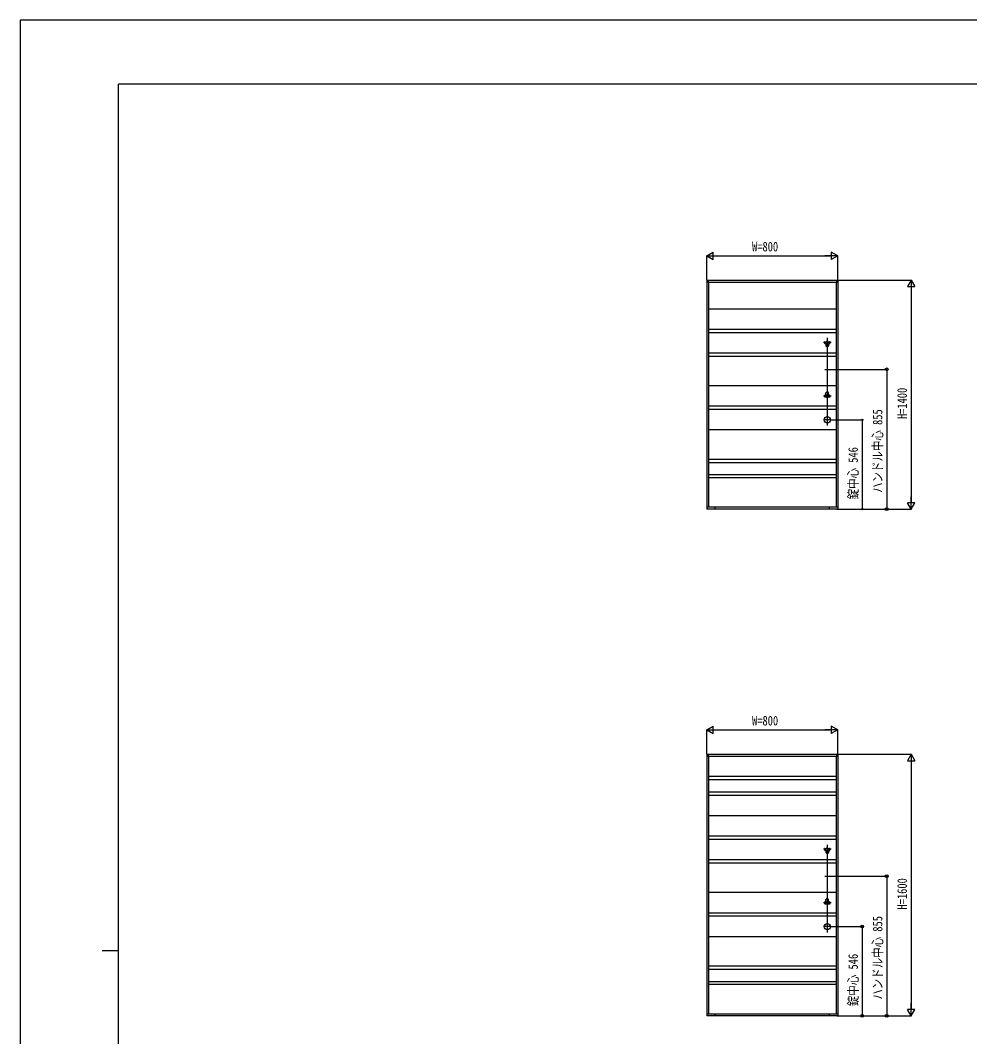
# Model space of a CAD drawing. Units: millimetres, scale not verified. Extents: x -8410 to 8410, y -5940 to 5940.
# Drawn here: x -8410 to -2602, y -277 to 5940 of the extents above; entities that cross this region are included whole.
import ezdxf
from ezdxf.enums import TextEntityAlignment as Align

# ---------------------------------------------------------------- set-up
doc = ezdxf.new("R2010")
doc.units = ezdxf.units.MM
doc.header["$LTSCALE"] = 30
for name, color, linetype in [('0-2_YKK_12', 2, 'Continuous'), ('0-3_YKK_A1', 4, 'Continuous'), ('0-4_YKK_D', 6, 'Continuous'), ('0-5_YKK_ZWAK', 7, 'Continuous')]:
    doc.layers.add(name, color=color, linetype=linetype)
doc.styles.add('ＭＳ ゴシック', font='')
doc.styles.get('ＭＳ ゴシック').set_extended_font_data('MS Gothic')

msp = doc.modelspace()

# ---------------------------------------------------------------- linework, layer by layer
at = {"layer": '0-2_YKK_12'}
for p, q in [((-3473.46, 3996.84), (-3473.46, 3460.53)), ((-3450.46, 3969), (-3495.7, 3969)), ((-3457.97, 3960), (-3488.86, 3960)), ((-3487.72, 3805), (-3459.2, 3805)), ((-3450.46, 3641), (-3495.7, 3641)), ((-3488.85, 3650), (-3460.33, 3650)), ((-3451.08, 3496), (-3496.32, 3496)), ((-3473.46, 896.84), (-3473.46, 360.53)), ((-3450.46, 869), (-3495.7, 869)), ((-3457.97, 860), (-3488.86, 860)), ((-3487.72, 705), (-3459.2, 705)), ((-3450.46, 541), (-3495.7, 541)), ((-3488.84, 550), (-3460.33, 550)), ((-3451.08, 396), (-3496.32, 396))]:
    msp.add_line(p, q, dxfattribs=at)
at = {"layer": '0-3_YKK_A1'}
for p, q in [((-4209.96, 4350), (-3409.96, 4350)), ((-4209.96, 4350), (-4209.96, 3795)), ((-4209.96, 4339), (-3409.96, 4339)), ((-4202.96, 4350), (-4202.96, 4339)), ((-4199.96, 4339), (-4199.96, 2961)), ((-3419.96, 4339), (-3419.96, 2961)), ((-3416.96, 4350), (-3416.96, 4339)), ((-3409.96, 4350), (-3409.96, 2950)), ((-3419.76, 4174), (-4199.96, 4174)), ((-3419.76, 4049), (-4199.96, 4049)), ((-3419.76, 4029), (-4199.96, 4029)), ((-3490.96, 3971), (-3490.96, 3967)), ((-3490.96, 3971), (-3490.96, 3967)), ((-3487.96, 3974), (-3477.71, 3974)), ((-3487.96, 3974), (-3477.71, 3974)), ((-3477.71, 3946), (-3478.46, 3946)), ((-3477.71, 3946), (-3478.46, 3946)), ((-3477.71, 3975.5), (-3477.71, 3974)), ((-3477.71, 3975.5), (-3477.71, 3974)), ((-3477.71, 3944.5), (-3477.71, 3946)), ((-3477.71, 3944.5), (-3477.71, 3946)), ((-3472.21, 3978.5), (-3474.71, 3978.5)), ((-3472.21, 3978.5), (-3474.71, 3978.5)), ((-3472.21, 3941.5), (-3474.71, 3941.5)), ((-3472.21, 3941.5), (-3474.71, 3941.5)), ((-3469.21, 3944.5), (-3469.21, 3946)), ((-3468.46, 3946), (-3469.21, 3946)), ((-3469.21, 3944.5), (-3469.21, 3946)), ((-3468.46, 3946), (-3469.21, 3946)), ((-3468.83, 3974), (-3458.58, 3974)), ((-3468.83, 3974), (-3458.58, 3974)), ((-3465.46, 3964), (-3465.46, 3949)), ((-3465.46, 3964), (-3458.96, 3964)), ((-3465.46, 3964), (-3465.46, 3949)), ((-3465.46, 3964), (-3458.96, 3964)), ((-3465.08, 3964), (-3458.58, 3964)), ((-3465.08, 3964), (-3458.58, 3964)), ((-3455.96, 3971), (-3455.96, 3967)), ((-3455.96, 3971), (-3455.96, 3967)), ((-3419.96, 3904), (-4199.96, 3904)), ((-3419.96, 3884), (-4199.96, 3884)), ((-4209.96, 3795), (-4209.96, 2950)), ((-3419.96, 3704), (-4199.96, 3704)), ((-3472.21, 3668.5), (-3474.71, 3668.5)), ((-3472.21, 3668.5), (-3474.71, 3668.5)), ((-3490.96, 3639), (-3490.96, 3643)), ((-3490.96, 3639), (-3490.96, 3643)), ((-3487.96, 3636), (-3477.71, 3636)), ((-3487.96, 3636), (-3477.71, 3636)), ((-3477.71, 3664), (-3478.46, 3664)), ((-3477.71, 3664), (-3478.46, 3664)), ((-3477.71, 3665.5), (-3477.71, 3664)), ((-3477.71, 3665.5), (-3477.71, 3664)), ((-3477.71, 3634.5), (-3477.71, 3636)), ((-3477.71, 3634.5), (-3477.71, 3636)), ((-3472.21, 3631.5), (-3474.71, 3631.5)), ((-3472.21, 3631.5), (-3474.71, 3631.5)), ((-3469.21, 3665.5), (-3469.21, 3664)), ((-3469.21, 3665.5), (-3469.21, 3664)), ((-3468.46, 3664), (-3469.21, 3664)), ((-3468.46, 3664), (-3469.21, 3664)), ((-3468.83, 3636), (-3458.58, 3636)), ((-3468.83, 3636), (-3458.58, 3636)), ((-3465.46, 3646), (-3465.46, 3661)), ((-3465.46, 3646), (-3465.46, 3661)), ((-3465.46, 3646), (-3458.96, 3646)), ((-3465.46, 3646), (-3458.96, 3646)), ((-3465.08, 3646), (-3458.58, 3646)), ((-3465.08, 3646), (-3458.58, 3646)), ((-3455.96, 3639), (-3455.96, 3643)), ((-3455.96, 3639), (-3455.96, 3643)), ((-3419.96, 3579), (-4199.96, 3579)), ((-3419.96, 3559), (-4199.96, 3559)), ((-3419.96, 3434), (-4199.96, 3434)), ((-3419.96, 3254), (-4199.96, 3254)), ((-3419.96, 3234), (-4199.96, 3234)), ((-3419.96, 3159), (-4199.96, 3159)), ((-3419.96, 3141), (-4199.96, 3141)), ((-3409.96, 2961), (-4209.96, 2961)), ((-3409.96, 2950), (-4209.96, 2950)), ((-4159.46, 2950), (-4159.46, 2961)), ((-3460.46, 2950), (-3460.46, 2961)), ((-4209.96, 1450), (-3409.96, 1450)), ((-4209.96, 1450), (-4209.96, 695)), ((-4209.96, 1439), (-3409.96, 1439)), ((-4202.96, 1450), (-4202.96, 1439)), ((-4199.96, 1439), (-4199.96, -139)), ((-3419.96, 1439), (-3419.96, -139)), ((-3416.96, 1450), (-3416.96, 1439)), ((-3409.96, 1450), (-3409.96, -150)), ((-3419.76, 1314), (-4199.96, 1314)), ((-3419.76, 1294), (-4199.96, 1294)), ((-3419.76, 1219), (-4199.96, 1219)), ((-3419.76, 1199), (-4199.96, 1199)), ((-3419.76, 1074), (-4199.96, 1074)), ((-3419.76, 949), (-4199.96, 949)), ((-3419.76, 929), (-4199.96, 929)), ((-3490.96, 871), (-3490.96, 867)), ((-3490.96, 871), (-3490.96, 867)), ((-3487.96, 874), (-3477.71, 874)), ((-3487.96, 874), (-3477.71, 874)), ((-3477.71, 875.5), (-3477.71, 874)), ((-3477.71, 875.5), (-3477.71, 874)), ((-3472.21, 878.5), (-3474.71, 878.5)), ((-3472.21, 878.5), (-3474.71, 878.5)), ((-3468.83, 874), (-3458.58, 874)), ((-3468.83, 874), (-3458.58, 874)), ((-3455.96, 871), (-3455.96, 867)), ((-3455.96, 871), (-3455.96, 867)), ((-3477.71, 846), (-3478.46, 846)), ((-3477.71, 846), (-3478.46, 846)), ((-3477.71, 844.5), (-3477.71, 846)), ((-3477.71, 844.5), (-3477.71, 846)), ((-3472.21, 841.5), (-3474.71, 841.5)), ((-3472.21, 841.5), (-3474.71, 841.5)), ((-3469.21, 844.5), (-3469.21, 846)), ((-3468.46, 846), (-3469.21, 846)), ((-3469.21, 844.5), (-3469.21, 846)), ((-3468.46, 846), (-3469.21, 846)), ((-3465.46, 864), (-3465.46, 849)), ((-3465.46, 864), (-3458.96, 864)), ((-3465.46, 864), (-3465.46, 849)), ((-3465.46, 864), (-3458.96, 864)), ((-3465.08, 864), (-3458.58, 864)), ((-3465.08, 864), (-3458.58, 864)), ((-3419.96, 804), (-4199.96, 804)), ((-3419.96, 784), (-4199.96, 784)), ((-4209.96, 695), (-4209.96, -150)), ((-3419.96, 604), (-4199.96, 604)), ((-3477.71, 564), (-3478.46, 564)), ((-3477.71, 564), (-3478.46, 564)), ((-3477.71, 565.5), (-3477.71, 564)), ((-3477.71, 565.5), (-3477.71, 564)), ((-3472.21, 568.5), (-3474.71, 568.5)), ((-3472.21, 568.5), (-3474.71, 568.5)), ((-3469.21, 565.5), (-3469.21, 564)), ((-3469.21, 565.5), (-3469.21, 564)), ((-3468.46, 564), (-3469.21, 564)), ((-3468.46, 564), (-3469.21, 564)), ((-3465.46, 546), (-3465.46, 561)), ((-3465.46, 546), (-3465.46, 561)), ((-3490.96, 539), (-3490.96, 543)), ((-3490.96, 539), (-3490.96, 543)), ((-3487.96, 536), (-3477.71, 536)), ((-3487.96, 536), (-3477.71, 536)), ((-3477.71, 534.5), (-3477.71, 536)), ((-3477.71, 534.5), (-3477.71, 536)), ((-3472.21, 531.5), (-3474.71, 531.5)), ((-3472.21, 531.5), (-3474.71, 531.5)), ((-3468.83, 536), (-3458.58, 536)), ((-3468.83, 536), (-3458.58, 536)), ((-3465.46, 546), (-3458.96, 546)), ((-3465.46, 546), (-3458.96, 546)), ((-3465.08, 546), (-3458.58, 546)), ((-3465.08, 546), (-3458.58, 546)), ((-3455.96, 539), (-3455.96, 543)), ((-3455.96, 539), (-3455.96, 543)), ((-3419.96, 479), (-4199.96, 479)), ((-3419.96, 459), (-4199.96, 459)), ((-3419.96, 334), (-4199.96, 334)), ((-3419.96, 154), (-4199.96, 154)), ((-3419.96, 134), (-4199.96, 134)), ((-3419.96, 59), (-4199.96, 59)), ((-3419.96, 41), (-4199.96, 41)), ((-3409.96, -139), (-4209.96, -139)), ((-3409.96, -150), (-4209.96, -150)), ((-4159.46, -150), (-4159.46, -139)), ((-3460.46, -150), (-3460.46, -139))]:
    msp.add_line(p, q, dxfattribs=at)
for points in [[(-3487.96, 3964), (-3481.46, 3964), (-3481.46, 3949)], [(-3487.96, 3964), (-3481.46, 3964), (-3481.46, 3949)], [(-3469.21, 3975.5), (-3469.21, 3974), (-3458.96, 3974)], [(-3469.21, 3975.5), (-3469.21, 3974), (-3458.96, 3974)], [(-3487.96, 3646), (-3481.46, 3646), (-3481.46, 3661)], [(-3487.96, 3646), (-3481.46, 3646), (-3481.46, 3661)], [(-3469.21, 3634.5), (-3469.21, 3636), (-3458.96, 3636)], [(-3469.21, 3634.5), (-3469.21, 3636), (-3458.96, 3636)], [(-3469.21, 875.5), (-3469.21, 874), (-3458.96, 874)], [(-3469.21, 875.5), (-3469.21, 874), (-3458.96, 874)], [(-3487.96, 864), (-3481.46, 864), (-3481.46, 849)], [(-3487.96, 864), (-3481.46, 864), (-3481.46, 849)], [(-3487.96, 546), (-3481.46, 546), (-3481.46, 561)], [(-3487.96, 546), (-3481.46, 546), (-3481.46, 561)], [(-3469.21, 534.5), (-3469.21, 536), (-3458.96, 536)], [(-3469.21, 534.5), (-3469.21, 536), (-3458.96, 536)]]:
    msp.add_lwpolyline(points, dxfattribs=at)
for centre in [(-3473.46, 3496), (-3473.46, 3496), (-3473.46, 396), (-3473.46, 396)]:
    msp.add_circle(centre, 19, dxfattribs=at)
for centre, start, end in [((-3487.96, 3971), 90, 180), ((-3487.96, 3971), 90, 180), ((-3487.96, 3967), 180, 270), ((-3487.96, 3967), 180, 270), ((-3478.46, 3949), 180, 270), ((-3478.46, 3949), 180, 270), ((-3474.71, 3975.5), 90, 180), ((-3474.71, 3975.5), 90, 180), ((-3474.71, 3944.5), 180, 270), ((-3474.71, 3944.5), 180, 270), ((-3472.21, 3975.5), 0, 90), ((-3472.21, 3975.5), 0, 90), ((-3472.21, 3944.5), 270, 0), ((-3472.21, 3944.5), 270, 0), ((-3468.46, 3949), 270, 0), ((-3468.46, 3949), 270, 0), ((-3458.96, 3971), 0, 90), ((-3458.96, 3971), 0, 90), ((-3458.96, 3967), 270, 0), ((-3458.96, 3967), 270, 0), ((-3474.71, 3665.5), 90, 180), ((-3474.71, 3665.5), 90, 180), ((-3472.21, 3665.5), 0, 90), ((-3472.21, 3665.5), 0, 90), ((-3487.96, 3643), 90, 180), ((-3487.96, 3643), 90, 180), ((-3487.96, 3639), 180, 270), ((-3487.96, 3639), 180, 270), ((-3478.46, 3661), 90, 180), ((-3478.46, 3661), 90, 180), ((-3474.71, 3634.5), 180, 270), ((-3474.71, 3634.5), 180, 270), ((-3472.21, 3634.5), 270, 0), ((-3472.21, 3634.5), 270, 0), ((-3468.46, 3661), 0, 90), ((-3468.46, 3661), 0, 90), ((-3458.96, 3643), 0, 90), ((-3458.96, 3643), 0, 90), ((-3458.96, 3639), 270, 0), ((-3458.96, 3639), 270, 0), ((-3487.96, 871), 90, 180), ((-3487.96, 871), 90, 180), ((-3474.71, 875.5), 90, 180), ((-3474.71, 875.5), 90, 180), ((-3472.21, 875.5), 0, 90), ((-3472.21, 875.5), 0, 90), ((-3458.96, 871), 0, 90), ((-3458.96, 871), 0, 90), ((-3487.96, 867), 180, 270), ((-3487.96, 867), 180, 270), ((-3478.46, 849), 180, 270), ((-3478.46, 849), 180, 270), ((-3474.71, 844.5), 180, 270), ((-3474.71, 844.5), 180, 270), ((-3472.21, 844.5), 270, 0), ((-3472.21, 844.5), 270, 0), ((-3468.46, 849), 270, 0), ((-3468.46, 849), 270, 0), ((-3458.96, 867), 270, 0), ((-3458.96, 867), 270, 0), ((-3478.46, 561), 90, 180), ((-3478.46, 561), 90, 180), ((-3474.71, 565.5), 90, 180), ((-3474.71, 565.5), 90, 180), ((-3472.21, 565.5), 0, 90), ((-3472.21, 565.5), 0, 90), ((-3468.46, 561), 0, 90), ((-3468.46, 561), 0, 90), ((-3487.96, 543), 90, 180), ((-3487.96, 543), 90, 180), ((-3487.96, 539), 180, 270), ((-3487.96, 539), 180, 270), ((-3474.71, 534.5), 180, 270), ((-3474.71, 534.5), 180, 270), ((-3472.21, 534.5), 270, 0), ((-3472.21, 534.5), 270, 0), ((-3458.96, 543), 0, 90), ((-3458.96, 543), 0, 90), ((-3458.96, 539), 270, 0), ((-3458.96, 539), 270, 0)]:
    msp.add_arc(centre, 3, start, end, dxfattribs=at)
at = {"layer": '0-4_YKK_D'}
for p, q in [((-4209.96, 4500), (-4170.99, 4522.5)), ((-4209.96, 4351), (-4209.96, 4501)), ((-4209.96, 4500), (-4170.99, 4477.5)), ((-4209.96, 4500), (-4132.02, 4500)), ((-4170.99, 4477.5), (-4170.99, 4522.5)), ((-4164.96, 4500), (-3454.96, 4500)), ((-3409.96, 4500), (-3487.9, 4500)), ((-3409.96, 4500), (-3448.93, 4522.5)), ((-3448.93, 4522.5), (-3448.93, 4477.5)), ((-3409.96, 4500), (-3448.93, 4477.5)), ((-3409.96, 4351), (-3409.96, 4501)), ((-3408.96, 4350), (-2958.96, 4350)), ((-2959.96, 4350), (-2982.46, 4311.03)), ((-2982.46, 4311.03), (-2937.46, 4311.03)), ((-2959.96, 4350), (-2937.46, 4311.03)), ((-2959.96, 4350), (-2959.96, 4272.06)), ((-2959.96, 4305), (-2959.96, 2995)), ((-3456.96, 3805), (-3108.96, 3805)), ((-3109.96, 3805), (-3109.96, 2950)), ((-3450.03, 3496), (-3258.96, 3496)), ((-3259.96, 3496), (-3259.96, 2950)), ((-2959.96, 2950), (-2982.46, 2988.97)), ((-2937.46, 2988.97), (-2982.46, 2988.97)), ((-2959.96, 2950), (-2959.96, 3027.94)), ((-2959.96, 2950), (-2937.46, 2988.97)), ((-3415.96, 2950), (-3258.96, 2950)), ((-3414.96, 2950), (-3108.96, 2950)), ((-3408.96, 2950), (-2958.96, 2950)), ((-4209.96, 1600), (-4170.99, 1622.5)), ((-4170.99, 1577.5), (-4170.99, 1622.5)), ((-3409.96, 1600), (-3448.93, 1622.5)), ((-3448.93, 1622.5), (-3448.93, 1577.5)), ((-4209.96, 1451), (-4209.96, 1601)), ((-4209.96, 1600), (-4170.99, 1577.5)), ((-4209.96, 1600), (-4132.02, 1600)), ((-4164.96, 1600), (-3454.96, 1600)), ((-3409.96, 1600), (-3487.9, 1600)), ((-3409.96, 1600), (-3448.93, 1577.5)), ((-3409.96, 1451), (-3409.96, 1601)), ((-3408.96, 1450), (-2958.96, 1450)), ((-2959.96, 1450), (-2982.46, 1411.03)), ((-2959.96, 1450), (-2937.46, 1411.03)), ((-2959.96, 1450), (-2959.96, 1372.06)), ((-2982.46, 1411.03), (-2937.46, 1411.03)), ((-2959.96, 1405), (-2959.96, -105)), ((-3456.96, 705), (-3108.96, 705)), ((-3109.96, 705), (-3109.96, -150)), ((-3449.03, 396), (-3258.96, 396)), ((-3259.96, 396), (-3259.96, -150)), ((-2959.96, -150), (-2982.46, -111.03)), ((-2937.46, -111.03), (-2982.46, -111.03)), ((-2959.96, -150), (-2959.96, -72.06)), ((-2959.96, -150), (-2937.46, -111.03)), ((-3414.96, -150), (-3258.96, -150)), ((-3414.96, -150), (-3108.96, -150)), ((-3408.96, -150), (-2958.96, -150))]:
    msp.add_line(p, q, dxfattribs=at)
for centre, radius in [((-3109.96, 3805), 8.5), ((-3259.96, 3496), 4.25), ((-3259.96, 2950), 4.25), ((-3109.96, 2950), 8.5), ((-3109.96, 705), 8.5), ((-3259.96, 396), 8.5), ((-3259.96, -150), 8.5), ((-3109.96, -150), 8.5)]:
    msp.add_circle(centre, radius, dxfattribs=at)
at = {"layer": '0-5_YKK_ZWAK'}
for p, q in [((7790.04, 5550), (-7809.96, 5550)), ((-7809.96, -5050), (-7809.96, 5550)), ((-7909.96, 250), (-7809.96, 250))]:
    msp.add_line(p, q, dxfattribs=at)
msp.add_lwpolyline([(-8410, -5940), (8410, -5940), (8410, 5940), (-8410, 5940)], close=True, dxfattribs=at)

# ---------------------------------------------------------------- texts
at = {"layer": '0-4_YKK_D', "style": 'ＭＳ ゴシック', "width": 0.8}
for p in [(-3933.69, 4509), (-3933.69, 1609)]:
    msp.add_text('W=800', height=58.65, dxfattribs=at).set_placement(p, align=Align.BOTTOM_LEFT)
for s, p in [('H=1400', (-2968.96, 3500.67)), ('ハンドル中心 855', (-3118.96, 3048.97)), ('錠中心 546', (-3268.96, 3009.67)), ('H=1600', (-2968.96, 500.67)), ('ハンドル中心 855', (-3118.96, -51.03)), ('錠中心 546', (-3268.96, -90.33))]:
    msp.add_text(s, height=58.65, rotation=90, dxfattribs=at).set_placement(p, align=Align.BOTTOM_LEFT)

doc.saveas('drawing.dxf')
